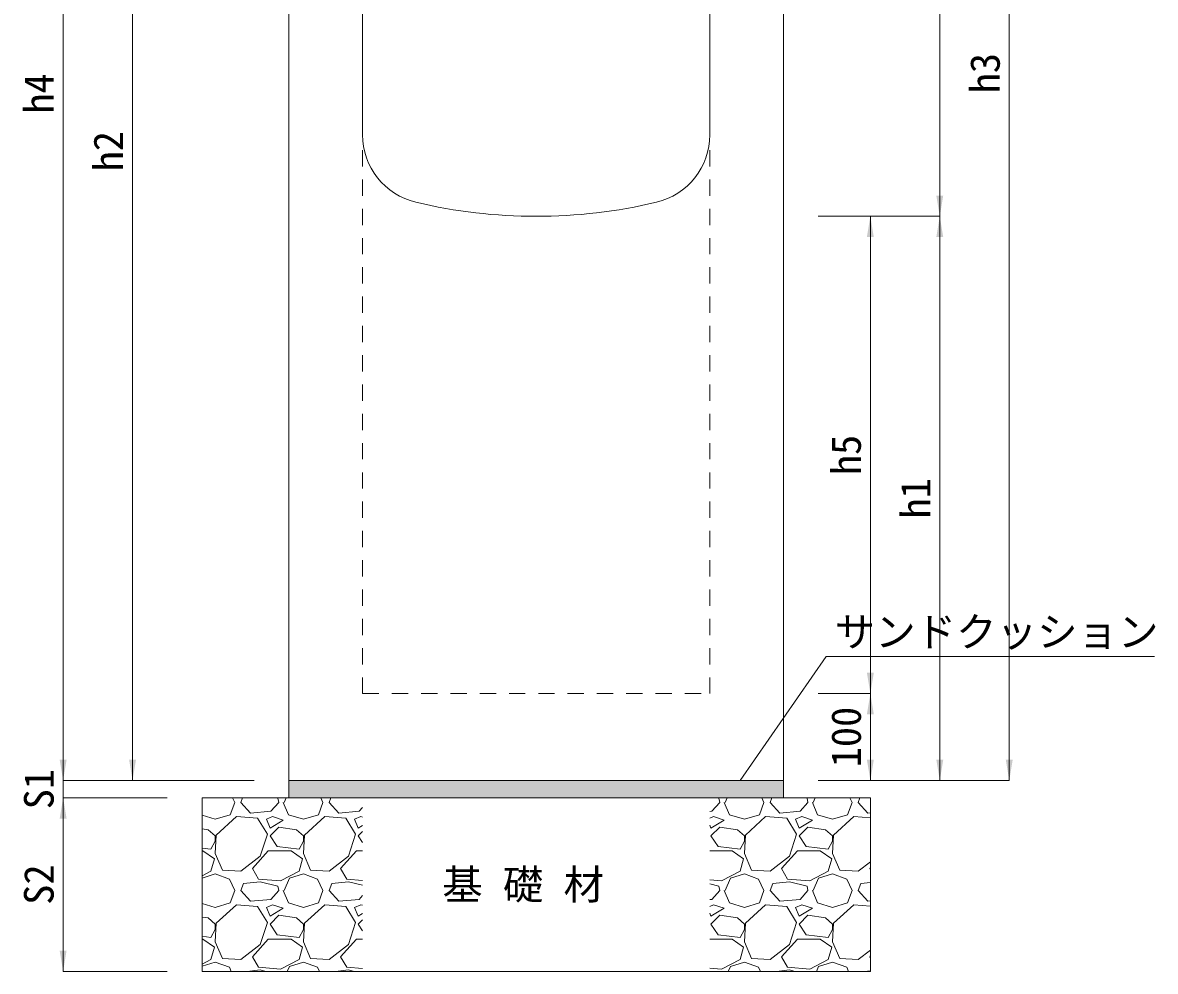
# Model space of a CAD drawing. Units: millimetres at full size; details may follow other scales. Extents: x 95 to 26200, y 7460 to 13400.
# Drawn here: x 21321 to 22626, y 9878 to 10971 of the extents above; entities that cross this region are included whole.
import ezdxf
from ezdxf.enums import TextEntityAlignment as Align

# ---------------------------------------------------------------- set-up
doc = ezdxf.new("R2010")
doc.units = ezdxf.units.MM
doc.header["$LTSCALE"] = 25
doc.linetypes.add('USER1', pattern=[1.35, 0.75, -0.6])
doc.layers.add('ハッチング', color=7, linetype='Continuous')
doc.layers.add('文字', color=7, linetype='Continuous')
for name, color, linetype, lineweight in [('ハッチング_基礎', 150, 'Continuous', 5), ('寸法線', 7, 'Continuous', 13), ('引出線', 4, 'Continuous', 9), ('本体', 2, 'Continuous', 20), ('舗装・基礎', 7, 'Continuous', 20)]:
    doc.layers.add(name, color=color, linetype=linetype, lineweight=lineweight)
doc.styles.add('ＭＳ ゴシック', font='')
doc.styles.get('ＭＳ ゴシック').set_extended_font_data('MS Gothic')

# ---------------------------------------------------------------- blocks, each defined once
blk = doc.blocks.new('filled_arrow')
at = {"color": 0, "linetype": 'Continuous', "lineweight": -2}
blk.add_solid([(7.5, 1.25), (0, 0), (7.5, -1.25)], dxfattribs=at)

msp = doc.modelspace()

# ---------------------------------------------------------------- hatches: boundary and pattern name
at = {"layer": 'ハッチング'}
msp.add_hatch(color=256, dxfattribs=at).paths.add_polyline_path([(22197.44, 10078.28), (22197.44, 10098.28), (21627.44, 10098.28), (21627.44, 10078.28)])

# ---------------------------------------------------------------- linework, layer by layer
at = {"layer": 'ハッチング_基礎'}
for p, q in [((21562.67, 10078.28), (21565.15, 10072.91)), ((21572.26, 10072.91), (21574.28, 10078.28)), ((21614.93, 10077.99), (21613.76, 10078.28)), ((21615.95, 10072.91), (21614.93, 10077.99)), ((21622.04, 10072.91), (21624.35, 10078.28)), ((21664.27, 10078.28), (21666.75, 10072.91)), ((21673.86, 10072.91), (21675.88, 10078.28)), ((22122.93, 10077.99), (22121.76, 10078.28)), ((22123.95, 10072.91), (22122.93, 10077.99)), ((22130.04, 10072.91), (22132.35, 10078.28)), ((22172.27, 10078.28), (22174.75, 10072.91)), ((22181.86, 10072.91), (22183.88, 10078.28)), ((22224.53, 10077.99), (22223.36, 10078.28)), ((22225.55, 10072.91), (22224.53, 10077.99)), ((22231.64, 10072.91), (22233.95, 10078.28)), ((22273.87, 10078.28), (22276.35, 10072.91)), ((22283.46, 10072.91), (22285.48, 10078.28)), ((21560.07, 10058.68), (21565.15, 10072.91)), ((21583.44, 10060.72), (21572.26, 10072.91)), ((21606.8, 10062.75), (21583.44, 10060.72)), ((21615.95, 10072.91), (21606.8, 10062.75)), ((21621.03, 10072.91), (21627.12, 10058.68)), ((21661.67, 10058.68), (21666.75, 10072.91)), ((21685.04, 10060.72), (21673.86, 10072.91)), ((21708.4, 10062.75), (21685.04, 10060.72)), ((21712.44, 10067.24), (21708.4, 10062.75)), ((22114.8, 10062.75), (22112.44, 10062.54)), ((22123.95, 10072.91), (22114.8, 10062.75)), ((22129.03, 10072.91), (22135.12, 10058.68)), ((22169.67, 10058.68), (22174.75, 10072.91)), ((22193.04, 10060.72), (22181.86, 10072.91)), ((22216.4, 10062.75), (22193.04, 10060.72)), ((22225.55, 10072.91), (22216.4, 10062.75)), ((22230.63, 10072.91), (22236.72, 10058.68)), ((22271.27, 10058.68), (22276.35, 10072.91)), ((22294.64, 10060.72), (22283.46, 10072.91)), ((21527.44, 10058.12), (21542.8, 10053.6)), ((21542.8, 10053.6), (21560.07, 10058.68)), ((21567.18, 10056.65), (21543.81, 10035.32)), ((21591.56, 10054.62), (21567.18, 10056.65)), ((21602.74, 10036.33), (21591.56, 10054.62)), ((21608.84, 10056.65), (21601.72, 10053.6)), ((21601.72, 10053.6), (21605.79, 10043.44)), ((21605.79, 10043.44), (21621.03, 10052.59)), ((21621.03, 10052.59), (21608.84, 10056.65)), ((21627.12, 10058.68), (21644.4, 10053.6)), ((21644.4, 10053.6), (21661.67, 10058.68)), ((21668.78, 10056.65), (21645.41, 10035.32)), ((21693.16, 10054.62), (21668.78, 10056.65)), ((21704.34, 10036.33), (21693.16, 10054.62)), ((21710.44, 10056.65), (21703.32, 10053.6)), ((21703.32, 10053.6), (21707.39, 10043.44)), ((21712.44, 10055.98), (21710.44, 10056.65)), ((22116.84, 10056.65), (22112.44, 10054.77)), ((22113.79, 10043.44), (22129.03, 10052.59)), ((22129.03, 10052.59), (22116.84, 10056.65)), ((22135.12, 10058.68), (22152.4, 10053.6)), ((22152.4, 10053.6), (22169.67, 10058.68)), ((22176.78, 10056.65), (22153.41, 10035.32)), ((22201.16, 10054.62), (22176.78, 10056.65)), ((22212.34, 10036.33), (22201.16, 10054.62)), ((22218.44, 10056.65), (22211.32, 10053.6)), ((22211.32, 10053.6), (22215.39, 10043.44)), ((22215.39, 10043.44), (22230.63, 10052.59)), ((22230.63, 10052.59), (22218.44, 10056.65)), ((22236.72, 10058.68), (22254, 10053.6)), ((22254, 10053.6), (22271.27, 10058.68)), ((22278.38, 10056.65), (22255.01, 10035.32)), ((22297.44, 10055.06), (22278.38, 10056.65)), ((22297.44, 10060.96), (22294.64, 10060.72)), ((21534.67, 10041.41), (21527.44, 10042.5)), ((21542.8, 10034.3), (21534.67, 10041.41)), ((21543.81, 10035.32), (21542.8, 10013.98)), ((21594.61, 10010.93), (21602.74, 10036.33)), ((21615.95, 10044.46), (21605.79, 10034.3)), ((21636.27, 10041.41), (21615.95, 10044.46)), ((21644.4, 10034.3), (21636.27, 10041.41)), ((21645.41, 10035.32), (21644.4, 10013.98)), ((21696.21, 10010.93), (21704.34, 10036.33)), ((21707.39, 10043.44), (21712.44, 10046.48)), ((21712.44, 10039.36), (21707.39, 10034.3)), ((22112.44, 10046.81), (22113.79, 10043.44)), ((22123.95, 10044.46), (22113.79, 10034.3)), ((22144.27, 10041.41), (22123.95, 10044.46)), ((22152.4, 10034.3), (22144.27, 10041.41)), ((22153.41, 10035.32), (22152.4, 10013.98)), ((22204.21, 10010.93), (22212.34, 10036.33)), ((22225.55, 10044.46), (22215.39, 10034.3)), ((22245.87, 10041.41), (22225.55, 10044.46)), ((22254, 10034.3), (22245.87, 10041.41)), ((22255.01, 10035.32), (22254, 10013.98)), ((21537.72, 10019.06), (21542.8, 10028.2)), ((21542.8, 10028.2), (21542.8, 10034.3)), ((21605.79, 10034.3), (21613.92, 10022.11)), ((21639.32, 10019.06), (21644.4, 10028.2)), ((21644.4, 10028.2), (21644.4, 10034.3)), ((21707.39, 10034.3), (21712.44, 10026.72)), ((22113.79, 10034.3), (22121.92, 10022.11)), ((22147.32, 10019.06), (22152.4, 10028.2)), ((22152.4, 10028.2), (22152.4, 10034.3)), ((22215.39, 10034.3), (22223.52, 10022.11)), ((22248.92, 10019.06), (22254, 10028.2)), ((22254, 10028.2), (22254, 10034.3)), ((21527.44, 10020.29), (21537.72, 10019.06)), ((21527.44, 10017.03), (21528.57, 10017.03)), ((21528.57, 10017.03), (21541.78, 10007.88)), ((21542.8, 10013.98), (21550.92, 9994.68)), ((21572.26, 9993.66), (21594.61, 10010.93)), ((21585.47, 9996.71), (21603.76, 10017.03)), ((21603.76, 10017.03), (21630.17, 10017.03)), ((21613.92, 10022.11), (21639.32, 10019.06)), ((21630.17, 10017.03), (21643.38, 10007.88)), ((21644.4, 10013.98), (21652.52, 9994.68)), ((21673.86, 9993.66), (21696.21, 10010.93)), ((21687.07, 9996.71), (21705.36, 10017.03)), ((21705.36, 10017.03), (21712.44, 10017.03)), ((22112.44, 10017.03), (22138.17, 10017.03)), ((22121.92, 10022.11), (22147.32, 10019.06)), ((22138.17, 10017.03), (22151.38, 10007.88)), ((22152.4, 10013.98), (22160.52, 9994.68)), ((22181.86, 9993.66), (22204.21, 10010.93)), ((22195.07, 9996.71), (22213.36, 10017.03)), ((22213.36, 10017.03), (22239.77, 10017.03)), ((22223.52, 10022.11), (22248.92, 10019.06)), ((22239.77, 10017.03), (22252.98, 10007.88)), ((22254, 10013.98), (22262.12, 9994.68)), ((21541.78, 10007.88), (21537.72, 9993.66)), ((21592.58, 9984.52), (21585.47, 9996.71)), ((21643.38, 10007.88), (21639.32, 9993.66)), ((21694.18, 9984.52), (21687.07, 9996.71)), ((22151.38, 10007.88), (22147.32, 9993.66)), ((22202.18, 9984.52), (22195.07, 9996.71)), ((22252.98, 10007.88), (22248.92, 9993.66)), ((22283.46, 9993.66), (22297.44, 10004.47)), ((22296.67, 9996.71), (22297.44, 9997.57)), ((22297.44, 9995.38), (22296.67, 9996.71)), ((21537.72, 9993.66), (21527.44, 9988.28)), ((21527.44, 9985.81), (21542.8, 9990.61)), ((21542.8, 9990.61), (21559.05, 9984.52)), ((21550.92, 9994.68), (21572.26, 9993.66)), ((21559.05, 9984.52), (21565.15, 9971.31)), ((21617.98, 9982.48), (21592.58, 9984.52)), ((21639.32, 9993.66), (21617.98, 9982.48)), ((21622.04, 9971.31), (21628.14, 9985.53)), ((21628.14, 9985.53), (21644.4, 9990.61)), ((21644.4, 9990.61), (21660.65, 9984.52)), ((21652.52, 9994.68), (21673.86, 9993.66)), ((21660.65, 9984.52), (21666.75, 9971.31)), ((21712.44, 9983.06), (21694.18, 9984.52)), ((22125.98, 9982.48), (22112.44, 9983.57)), ((22147.32, 9993.66), (22125.98, 9982.48)), ((22130.04, 9971.31), (22136.14, 9985.53)), ((22136.14, 9985.53), (22152.4, 9990.61)), ((22152.4, 9990.61), (22168.65, 9984.52)), ((22160.52, 9994.68), (22181.86, 9993.66)), ((22168.65, 9984.52), (22174.75, 9971.31)), ((22227.58, 9982.48), (22202.18, 9984.52)), ((22248.92, 9993.66), (22227.58, 9982.48)), ((22231.64, 9971.31), (22237.74, 9985.53)), ((22237.74, 9985.53), (22254, 9990.61)), ((22254, 9990.61), (22270.25, 9984.52)), ((22262.12, 9994.68), (22283.46, 9993.66)), ((22270.25, 9984.52), (22276.35, 9971.31)), ((21560.07, 9957.08), (21565.15, 9971.31)), ((21572.26, 9971.31), (21575.31, 9979.44)), ((21583.44, 9959.12), (21572.26, 9971.31)), ((21594.61, 9981.47), (21575.31, 9979.44)), ((21614.93, 9976.39), (21594.61, 9981.47)), ((21615.95, 9971.31), (21606.8, 9961.15)), ((21615.95, 9971.31), (21614.93, 9976.39)), ((21621.03, 9971.31), (21627.12, 9957.08)), ((21661.67, 9957.08), (21666.75, 9971.31)), ((21673.86, 9971.31), (21676.91, 9979.44)), ((21685.04, 9959.12), (21673.86, 9971.31)), ((21696.21, 9981.47), (21676.91, 9979.44)), ((21712.44, 9977.41), (21696.21, 9981.47)), ((22122.93, 9976.39), (22112.44, 9979.01)), ((22123.95, 9971.31), (22114.8, 9961.15)), ((22123.95, 9971.31), (22122.93, 9976.39)), ((22129.03, 9971.31), (22135.12, 9957.08)), ((22169.67, 9957.08), (22174.75, 9971.31)), ((22181.86, 9971.31), (22184.91, 9979.44)), ((22193.04, 9959.12), (22181.86, 9971.31)), ((22204.21, 9981.47), (22184.91, 9979.44)), ((22224.53, 9976.39), (22204.21, 9981.47)), ((22225.55, 9971.31), (22216.4, 9961.15)), ((22225.55, 9971.31), (22224.53, 9976.39)), ((22230.63, 9971.31), (22236.72, 9957.08)), ((22271.27, 9957.08), (22276.35, 9971.31)), ((22283.46, 9971.31), (22286.51, 9979.44)), ((22294.64, 9959.12), (22283.46, 9971.31)), ((22297.44, 9980.59), (22286.51, 9979.44)), ((21542.8, 9952), (21560.07, 9957.08)), ((21606.8, 9961.15), (21583.44, 9959.12)), ((21627.12, 9957.08), (21644.4, 9952)), ((21644.4, 9952), (21661.67, 9957.08)), ((21708.4, 9961.15), (21685.04, 9959.12)), ((21712.44, 9965.64), (21708.4, 9961.15)), ((22114.8, 9961.15), (22112.44, 9960.94)), ((22135.12, 9957.08), (22152.4, 9952)), ((22152.4, 9952), (22169.67, 9957.08)), ((22216.4, 9961.15), (22193.04, 9959.12)), ((22236.72, 9957.08), (22254, 9952)), ((22254, 9952), (22271.27, 9957.08)), ((22297.44, 9959.36), (22294.64, 9959.12)), ((21527.44, 9956.52), (21542.8, 9952)), ((21567.18, 9955.05), (21543.81, 9933.72)), ((21591.56, 9953.02), (21567.18, 9955.05)), ((21602.74, 9934.73), (21591.56, 9953.02)), ((21608.84, 9955.05), (21601.72, 9952)), ((21601.72, 9952), (21605.79, 9941.84)), ((21605.79, 9941.84), (21621.03, 9950.99)), ((21621.03, 9950.99), (21608.84, 9955.05)), ((21668.78, 9955.05), (21645.41, 9933.72)), ((21693.16, 9953.02), (21668.78, 9955.05)), ((21704.34, 9934.73), (21693.16, 9953.02)), ((21710.44, 9955.05), (21703.32, 9952)), ((21703.32, 9952), (21707.39, 9941.84)), ((21707.39, 9941.84), (21712.44, 9944.88)), ((21712.44, 9954.38), (21710.44, 9955.05)), ((22116.84, 9955.05), (22112.44, 9953.17)), ((22112.44, 9945.21), (22113.79, 9941.84)), ((22113.79, 9941.84), (22129.03, 9950.99)), ((22129.03, 9950.99), (22116.84, 9955.05)), ((22176.78, 9955.05), (22153.41, 9933.72)), ((22201.16, 9953.02), (22176.78, 9955.05)), ((22212.34, 9934.73), (22201.16, 9953.02)), ((22218.44, 9955.05), (22211.32, 9952)), ((22211.32, 9952), (22215.39, 9941.84)), ((22215.39, 9941.84), (22230.63, 9950.99)), ((22230.63, 9950.99), (22218.44, 9955.05)), ((22278.38, 9955.05), (22255.01, 9933.72)), ((22297.44, 9953.46), (22278.38, 9955.05)), ((21534.67, 9939.81), (21527.44, 9940.9)), ((21542.8, 9932.7), (21534.67, 9939.81)), ((21543.81, 9933.72), (21542.8, 9912.38)), ((21542.8, 9926.6), (21542.8, 9932.7)), ((21594.61, 9909.33), (21602.74, 9934.73)), ((21615.95, 9942.86), (21605.79, 9932.7)), ((21605.79, 9932.7), (21613.92, 9920.51)), ((21636.27, 9939.81), (21615.95, 9942.86)), ((21644.4, 9932.7), (21636.27, 9939.81)), ((21645.41, 9933.72), (21644.4, 9912.38)), ((21644.4, 9926.6), (21644.4, 9932.7)), ((21696.21, 9909.33), (21704.34, 9934.73)), ((21712.44, 9937.76), (21707.39, 9932.7)), ((21707.39, 9932.7), (21712.44, 9925.12)), ((22123.95, 9942.86), (22113.79, 9932.7)), ((22113.79, 9932.7), (22121.92, 9920.51)), ((22144.27, 9939.81), (22123.95, 9942.86)), ((22152.4, 9932.7), (22144.27, 9939.81)), ((22153.41, 9933.72), (22152.4, 9912.38)), ((22152.4, 9926.6), (22152.4, 9932.7)), ((22204.21, 9909.33), (22212.34, 9934.73)), ((22225.55, 9942.86), (22215.39, 9932.7)), ((22215.39, 9932.7), (22223.52, 9920.51)), ((22245.87, 9939.81), (22225.55, 9942.86)), ((22254, 9932.7), (22245.87, 9939.81)), ((22255.01, 9933.72), (22254, 9912.38)), ((22254, 9926.6), (22254, 9932.7)), ((21527.44, 9918.69), (21537.72, 9917.46)), ((21537.72, 9917.46), (21542.8, 9926.6)), ((21613.92, 9920.51), (21639.32, 9917.46)), ((21639.32, 9917.46), (21644.4, 9926.6)), ((22121.92, 9920.51), (22147.32, 9917.46)), ((22147.32, 9917.46), (22152.4, 9926.6)), ((22223.52, 9920.51), (22248.92, 9917.46)), ((22248.92, 9917.46), (22254, 9926.6)), ((21527.44, 9915.43), (21528.57, 9915.43)), ((21528.57, 9915.43), (21541.78, 9906.28)), ((21541.78, 9906.28), (21537.72, 9892.06)), ((21542.8, 9912.38), (21550.92, 9893.08)), ((21572.26, 9892.06), (21594.61, 9909.33)), ((21585.47, 9895.11), (21603.76, 9915.43)), ((21603.76, 9915.43), (21630.17, 9915.43)), ((21630.17, 9915.43), (21643.38, 9906.28)), ((21643.38, 9906.28), (21639.32, 9892.06)), ((21644.4, 9912.38), (21652.52, 9893.08)), ((21673.86, 9892.06), (21696.21, 9909.33)), ((21687.07, 9895.11), (21705.36, 9915.43)), ((21705.36, 9915.43), (21712.44, 9915.43)), ((22112.44, 9915.43), (22138.17, 9915.43)), ((22138.17, 9915.43), (22151.38, 9906.28)), ((22151.38, 9906.28), (22147.32, 9892.06)), ((22152.4, 9912.38), (22160.52, 9893.08)), ((22181.86, 9892.06), (22204.21, 9909.33)), ((22195.07, 9895.11), (22213.36, 9915.43)), ((22213.36, 9915.43), (22239.77, 9915.43)), ((22239.77, 9915.43), (22252.98, 9906.28)), ((22252.98, 9906.28), (22248.92, 9892.06)), ((22254, 9912.38), (22262.12, 9893.08)), ((21537.72, 9892.06), (21527.44, 9886.68)), ((21550.92, 9893.08), (21572.26, 9892.06)), ((21592.58, 9882.92), (21585.47, 9895.11)), ((21639.32, 9892.06), (21617.98, 9880.88)), ((21652.52, 9893.08), (21673.86, 9892.06)), ((21694.18, 9882.92), (21687.07, 9895.11)), ((22147.32, 9892.06), (22125.98, 9880.88)), ((22160.52, 9893.08), (22181.86, 9892.06)), ((22202.18, 9882.92), (22195.07, 9895.11)), ((22248.92, 9892.06), (22227.58, 9880.88)), ((22262.12, 9893.08), (22283.46, 9892.06)), ((22283.46, 9892.06), (22297.44, 9902.87)), ((22296.67, 9895.11), (22297.44, 9895.97)), ((22297.44, 9893.78), (22296.67, 9895.11)), ((21527.44, 9884.21), (21542.8, 9889.01)), ((21542.8, 9889.01), (21559.05, 9882.92)), ((21559.05, 9882.92), (21561.19, 9878.28)), ((21594.61, 9879.87), (21579.55, 9878.28)), ((21617.98, 9880.88), (21592.58, 9882.92)), ((21600.96, 9878.28), (21594.61, 9879.87)), ((21625.72, 9878.28), (21628.14, 9883.93)), ((21628.14, 9883.93), (21644.4, 9889.01)), ((21644.4, 9889.01), (21660.65, 9882.92)), ((21660.65, 9882.92), (21662.79, 9878.28)), ((21696.21, 9879.87), (21681.15, 9878.28)), ((21712.44, 9881.46), (21694.18, 9882.92)), ((21702.56, 9878.28), (21696.21, 9879.87)), ((22125.98, 9880.88), (22112.44, 9881.97)), ((22133.72, 9878.28), (22136.14, 9883.93)), ((22136.14, 9883.93), (22152.4, 9889.01)), ((22152.4, 9889.01), (22168.65, 9882.92)), ((22168.65, 9882.92), (22170.79, 9878.28)), ((22204.21, 9879.87), (22189.15, 9878.28)), ((22227.58, 9880.88), (22202.18, 9882.92)), ((22210.56, 9878.28), (22204.21, 9879.87)), ((22235.32, 9878.28), (22237.74, 9883.93)), ((22237.74, 9883.93), (22254, 9889.01)), ((22254, 9889.01), (22270.25, 9882.92)), ((22270.25, 9882.92), (22272.39, 9878.28)), ((22297.44, 9878.99), (22290.75, 9878.28))]:
    msp.add_line(p, q, dxfattribs=at)
at = {"layer": '寸法線'}
for p, q in [((22457.45, 11728.28), (22457.45, 10098.28)), ((21367.44, 10098.28), (21367.44, 11681.28)), ((21447.44, 11548.28), (21447.44, 10098.28)), ((22377.45, 11548.28), (22377.45, 10748.28)), ((22237.44, 10748.28), (22377.45, 10748.28)), ((22237.44, 10748.28), (22377.45, 10748.28)), ((22237.44, 10748.28), (22297.45, 10748.28)), ((22297.45, 10198.28), (22297.45, 10748.28)), ((22377.45, 10748.28), (22377.45, 10098.28)), ((22237.44, 10198.28), (22297.45, 10198.28)), ((22237.44, 10198.28), (22297.45, 10198.28)), ((22297.45, 10098.28), (22297.45, 10198.28)), ((21367.44, 10146.28), (21367.44, 10030.28)), ((21587.44, 10098.28), (21367.44, 10098.28)), ((21587.44, 10098.28), (21367.44, 10098.28)), ((21587.44, 10098.28), (21447.44, 10098.28)), ((22237.45, 10098.28), (22377.45, 10098.28)), ((22237.45, 10098.28), (22297.45, 10098.28)), ((22237.45, 10098.28), (22457.45, 10098.28)), ((21487.44, 10078.28), (21367.44, 10078.28)), ((21367.44, 10078.28), (21367.44, 9878.28)), ((21487.44, 10078.28), (21367.44, 10078.28)), ((21487.44, 9878.28), (21367.44, 9878.28))]:
    msp.add_line(p, q, dxfattribs=at)
at = {"layer": '引出線'}
msp.add_lwpolyline([(22147.45, 10098.28), (22246.4, 10241.18), (22624.62, 10241.18)], dxfattribs=at)
at = {"layer": '本体'}
for p, q in [((21627.44, 10098.28), (21627.44, 11548.28)), ((21712.44, 10842.32), (21712.44, 11548.28)), ((22112.44, 10842.32), (22112.44, 11548.28)), ((22197.44, 10098.28), (22197.44, 11548.28)), ((21627.44, 10098.28), (22197.44, 10098.28)), ((21627.44, 10098.28), (22197.44, 10098.28)), ((22167.44, 10098.28), (21627.44, 10098.28))]:
    msp.add_line(p, q, dxfattribs=at)
at = {"layer": '本体', "linetype": 'USER1', "lineweight": 15}
for p, q in [((21712.44, 10198.28), (21712.44, 10842.32)), ((22112.44, 10198.28), (22112.44, 10842.32)), ((21712.44, 10198.28), (22112.44, 10198.28))]:
    msp.add_line(p, q, dxfattribs=at)
at = {"layer": '本体'}
for centre, radius, start, end in [((21792.44, 10842.32), 80, 180, 256.65764), ((22032.44, 10842.32), 80, 283.34236, 0), ((21912.44, 11348.28), 600, 256.65764, 283.34236)]:
    msp.add_arc(centre, radius, start, end, dxfattribs=at)
at = {"layer": '舗装・基礎', "color": 3}
for p, q in [((22197.44, 10098.28), (21627.44, 10098.28)), ((21627.44, 10098.28), (21627.44, 10078.28)), ((22197.44, 10098.28), (22197.44, 10078.28)), ((22297.44, 10078.28), (21527.44, 10078.28)), ((21527.44, 10078.28), (21527.44, 9878.28)), ((22297.44, 10078.28), (22297.44, 9878.28)), ((22297.44, 9878.28), (21527.44, 9878.28))]:
    msp.add_line(p, q, dxfattribs=at)

# ---------------------------------------------------------------- block references
at = {"layer": '寸法線', "xscale": 3.2, "yscale": 3.2}
for p, rotation in [((22377.45, 10748.28), 90), ((22297.45, 10748.28), 270), ((22377.45, 10748.28), 270), ((22297.45, 10198.28), 90), ((22297.45, 10198.28), 270), ((21367.44, 10098.28), 90), ((21367.44, 10098.28), 90), ((21447.44, 10098.28), 90), ((22297.45, 10098.28), 90), ((22377.45, 10098.28), 90), ((22457.45, 10098.28), 90), ((21367.44, 10078.28), 270), ((21367.44, 10078.28), 270), ((21367.44, 9878.28), 90)]:
    msp.add_blockref('filled_arrow', p, dxfattribs=dict(at, rotation=rotation))
at = {"layer": '引出線', "xscale": 0.133, "yscale": 0.133, "rotation": 55.3}
msp.add_blockref('filled_arrow', (22147.45, 10098.28), dxfattribs=at)

# ---------------------------------------------------------------- texts
at = {"layer": '寸法線', "style": 'ＭＳ ゴシック'}
for s, p in [('h3', (22429.45, 10913.28)), ('h4', (21339.44, 10889.78)), ('h2', (21419.44, 10823.28)), ('h5', (22269.45, 10473.28)), ('h1', (22349.45, 10423.28)), ('100', (22269.45, 10148.28)), ('S1', (21339.44, 10088.28)), ('S2', (21339.44, 9978.28))]:
    msp.add_text(s, height=34.18, rotation=90, dxfattribs=at).set_placement(p, align=Align.MIDDLE_CENTER)
at = {"layer": '引出線', "style": 'ＭＳ ゴシック'}
msp.add_text('サンドクッション', height=34.18, dxfattribs=at).set_placement((22256.4, 10286.57), align=Align.TOP_LEFT)
at = {"layer": '文字', "style": 'ＭＳ ゴシック'}
msp.add_text('基 礎 材', height=34.18, dxfattribs=at).set_placement((21897.44, 9978.28), align=Align.MIDDLE_CENTER)

doc.saveas('drawing.dxf')
